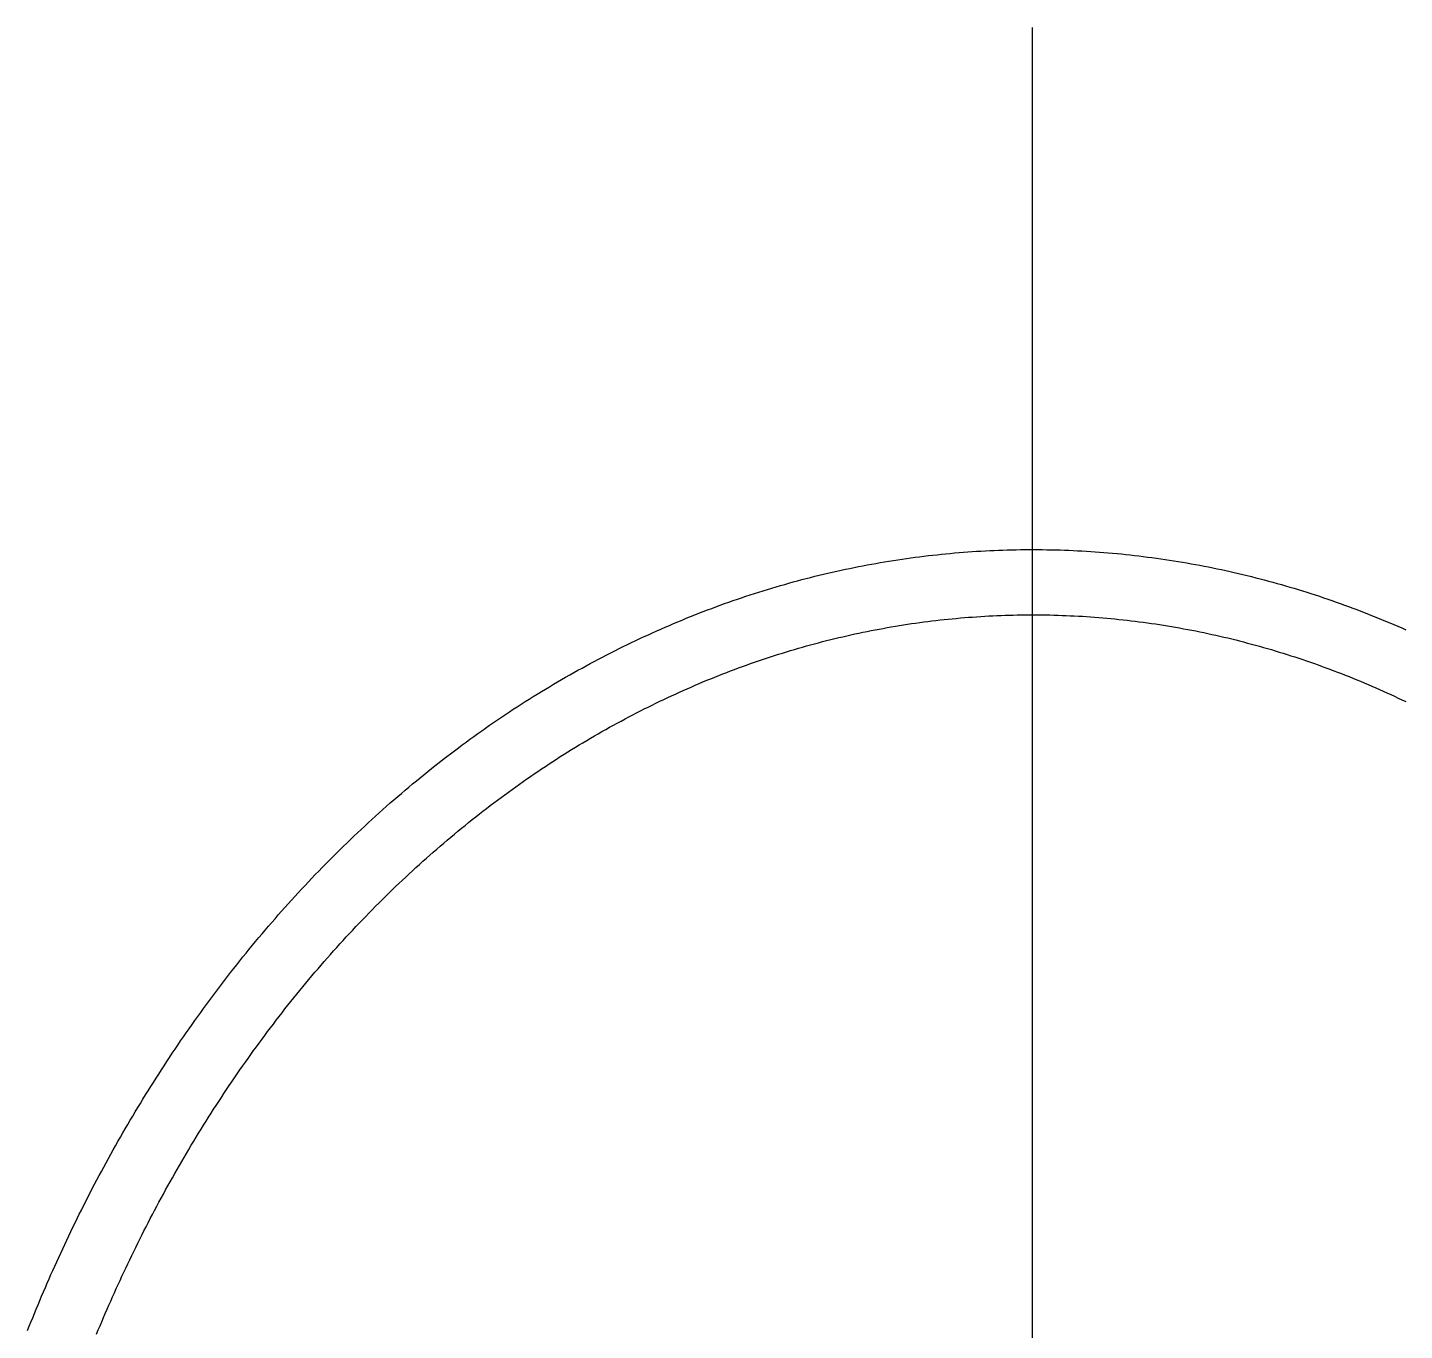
# Model space of a CAD drawing. Extents: x -19.7 to 11.1, y -32.4 to 38.9.
# Drawn here: x -8.5 to -3.23, y 32.83 to 37.82 of the extents above; entities that cross this region are included whole.
import ezdxf

# ---------------------------------------------------------------- set-up
doc = ezdxf.new("R2010")
doc.units = 0
doc.linetypes.add('CENTER', pattern=[50.8, 31.75, -6.35, 6.35, -6.35])
doc.layers.get('0').update_dxf_attribs({"linetype": 'CONTINUOUS'})
doc.layers.add('CENTER', color=1, linetype='CENTER')

msp = doc.modelspace()

# ---------------------------------------------------------------- linework, layer by layer
at = {"color": 7}
for points in [[(-8.49864, 32.8281, 0), (-8.49209, 32.8446, 0), (-8.48549, 32.861, 0), (-8.47882, 32.8775, 0), (-8.47209, 32.894, 0), (-8.46531, 32.9105, 0), (-8.45846, 32.9269, 0), (-8.45156, 32.9434, 0), (-8.44459, 32.9599, 0), (-8.43757, 32.9764, 0), (-8.43048, 32.9929, 0), (-8.42334, 33.0094, 0), (-8.41613, 33.026, 0), (-8.40887, 33.0425, 0), (-8.40154, 33.059, 0), (-8.39415, 33.0755, 0), (-8.3867, 33.092, 0), (-8.37919, 33.1085, 0), (-8.37162, 33.125, 0), (-8.36399, 33.1416, 0), (-8.35629, 33.1581, 0), (-8.34853, 33.1746, 0), (-8.34071, 33.1911, 0), (-8.33283, 33.2076, 0), (-8.32488, 33.2241, 0), (-8.31687, 33.2406, 0), (-8.3088, 33.2571, 0), (-8.30067, 33.2736, 0), (-8.29247, 33.2901, 0), (-8.28421, 33.3066, 0), (-8.27588, 33.3231, 0), (-8.26749, 33.3395, 0), (-8.25904, 33.356, 0), (-8.25052, 33.3724, 0), (-8.24193, 33.3889, 0), (-8.23329, 33.4053, 0), (-8.22457, 33.4217, 0), (-8.2158, 33.4382, 0), (-8.20695, 33.4546, 0), (-8.19805, 33.471, 0), (-8.18907, 33.4873, 0), (-8.18004, 33.5037, 0), (-8.17094, 33.52, 0), (-8.16177, 33.5364, 0), (-8.15255, 33.5527, 0), (-8.14326, 33.569, 0), (-8.1339, 33.5853, 0), (-8.12448, 33.6015, 0), (-8.115, 33.6178, 0), (-8.10545, 33.634, 0), (-8.09585, 33.6502, 0), (-8.08617, 33.6664, 0), (-8.07644, 33.6825, 0), (-8.06664, 33.6987, 0), (-8.05679, 33.7148, 0), (-8.04687, 33.7309, 0), (-8.03688, 33.747, 0), (-8.02684, 33.763, 0), (-8.01673, 33.779, 0), (-8.00656, 33.795, 0), (-7.99633, 33.811, 0), (-7.98604, 33.8269, 0), (-7.97569, 33.8429, 0), (-7.96528, 33.8587, 0), (-7.9548, 33.8746, 0), (-7.94427, 33.8904, 0), (-7.93367, 33.9062, 0), (-7.92302, 33.922, 0), (-7.9123, 33.9377, 0), (-7.90152, 33.9534, 0), (-7.89069, 33.9691, 0), (-7.87979, 33.9847, 0), (-7.86884, 34.0003, 0), (-7.85782, 34.0159, 0), (-7.84674, 34.0314, 0), (-7.83561, 34.0469, 0), (-7.82442, 34.0624, 0), (-7.81317, 34.0778, 0), (-7.80185, 34.0931, 0), (-7.79049, 34.1085, 0), (-7.77906, 34.1238, 0), (-7.76757, 34.1391, 0), (-7.75603, 34.1543, 0), (-7.74442, 34.1695, 0), (-7.73276, 34.1846, 0), (-7.72105, 34.1997, 0), (-7.70927, 34.2147, 0), (-7.69744, 34.2297, 0), (-7.68555, 34.2447, 0), (-7.6736, 34.2596, 0), (-7.66159, 34.2745, 0), (-7.64953, 34.2893, 0), (-7.63742, 34.3041, 0), (-7.62524, 34.3188, 0), (-7.61301, 34.3335, 0), (-7.60072, 34.3481, 0), (-7.58838, 34.3627, 0), (-7.57598, 34.3773, 0), (-7.56353, 34.3917, 0), (-7.55101, 34.4062, 0), (-7.53845, 34.4205, 0), (-7.52583, 34.4349, 0), (-7.51315, 34.4491, 0), (-7.50042, 34.4634, 0), (-7.48763, 34.4775, 0), (-7.47479, 34.4916, 0), (-7.4619, 34.5057, 0), (-7.44896, 34.5196, 0), (-7.43596, 34.5336, 0), (-7.42291, 34.5475, 0), (-7.40981, 34.5613, 0), (-7.39666, 34.575, 0), (-7.38346, 34.5887, 0), (-7.37021, 34.6023, 0), (-7.35692, 34.6159, 0), (-7.34357, 34.6294, 0), (-7.33017, 34.6429, 0), (-7.31673, 34.6563, 0), (-7.30324, 34.6696, 0), (-7.2897, 34.6828, 0), (-7.27611, 34.696, 0), (-7.26248, 34.7092, 0), (-7.2488, 34.7222, 0), (-7.23508, 34.7353, 0), (-7.22131, 34.7482, 0), (-7.2075, 34.7611, 0), (-7.19364, 34.7739, 0), (-7.17974, 34.7866, 0), (-7.1658, 34.7993, 0), (-7.15181, 34.8119, 0), (-7.13778, 34.8245, 0), (-7.12371, 34.8369, 0), (-7.10959, 34.8494, 0), (-7.09544, 34.8617, 0), (-7.08124, 34.874, 0), (-7.06701, 34.8862, 0), (-7.05273, 34.8983, 0), (-7.03841, 34.9104, 0), (-7.02406, 34.9224, 0), (-7.00967, 34.9343, 0), (-6.99523, 34.9461, 0), (-6.98076, 34.9579, 0), (-6.96625, 34.9696, 0), (-6.95171, 34.9813, 0), (-6.93713, 34.9928, 0), (-6.92251, 35.0043, 0), (-6.90786, 35.0157, 0), (-6.89317, 35.0271, 0), (-6.87844, 35.0383, 0), (-6.86368, 35.0495, 0), (-6.84889, 35.0607, 0), (-6.83406, 35.0717, 0), (-6.8192, 35.0827, 0), (-6.80431, 35.0936, 0), (-6.78938, 35.1044, 0), (-6.77443, 35.1151, 0), (-6.75944, 35.1258, 0), (-6.74442, 35.1364, 0), (-6.72937, 35.1469, 0), (-6.71428, 35.1573, 0), (-6.69917, 35.1676, 0), (-6.68403, 35.1779, 0), (-6.66886, 35.1881, 0), (-6.65366, 35.1982, 0), (-6.63843, 35.2082, 0), (-6.62318, 35.2182, 0), (-6.6079, 35.228, 0), (-6.59258, 35.2378, 0), (-6.57724, 35.2475, 0), (-6.56188, 35.2571, 0), (-6.54648, 35.2667, 0), (-6.53106, 35.2762, 0), (-6.51561, 35.2855, 0), (-6.50013, 35.2949, 0), (-6.48463, 35.3041, 0), (-6.4691, 35.3132, 0), (-6.45354, 35.3223, 0), (-6.43796, 35.3313, 0), (-6.42236, 35.3402, 0), (-6.40672, 35.349, 0), (-6.39107, 35.3578, 0), (-6.37539, 35.3665, 0), (-6.35968, 35.3751, 0), (-6.34395, 35.3836, 0), (-6.3282, 35.392, 0), (-6.31242, 35.4003, 0), (-6.29662, 35.4086, 0), (-6.2808, 35.4168, 0), (-6.26495, 35.4249, 0), (-6.24909, 35.4329, 0), (-6.2332, 35.4409, 0), (-6.21728, 35.4487, 0), (-6.20135, 35.4565, 0), (-6.1854, 35.4642, 0), (-6.16942, 35.4719, 0), (-6.15343, 35.4794, 0), (-6.13741, 35.4869, 0), (-6.12137, 35.4942, 0), (-6.10532, 35.5015, 0), (-6.08924, 35.5088, 0), (-6.07315, 35.5159, 0), (-6.05703, 35.5229, 0), (-6.0409, 35.5299, 0), (-6.02475, 35.5368, 0), (-6.00858, 35.5436, 0), (-5.99239, 35.5503, 0), (-5.97619, 35.557, 0), (-5.95997, 35.5636, 0), (-5.94373, 35.57, 0), (-5.92747, 35.5764, 0), (-5.9112, 35.5827, 0), (-5.89491, 35.589, 0), (-5.87861, 35.5951, 0), (-5.86229, 35.6012, 0), (-5.84595, 35.6072, 0), (-5.8296, 35.6131, 0), (-5.81324, 35.6189, 0), (-5.79686, 35.6247, 0), (-5.78046, 35.6303, 0), (-5.76406, 35.6359, 0), (-5.74764, 35.6414, 0), (-5.7312, 35.6468, 0), (-5.71475, 35.6521, 0), (-5.69829, 35.6573, 0), (-5.68182, 35.6625, 0), (-5.66533, 35.6676, 0), (-5.64884, 35.6726, 0), (-5.63233, 35.6775, 0), (-5.61581, 35.6823, 0), (-5.59928, 35.687, 0), (-5.58274, 35.6917, 0), (-5.56619, 35.6963, 0), (-5.54963, 35.7008, 0), (-5.53306, 35.7052, 0), (-5.51648, 35.7095, 0), (-5.49989, 35.7137, 0), (-5.48329, 35.7179, 0), (-5.46668, 35.722, 0), (-5.45006, 35.726, 0), (-5.43343, 35.7299, 0), (-5.4168, 35.7337, 0), (-5.40015, 35.7375, 0), (-5.3835, 35.7411, 0), (-5.36684, 35.7447, 0), (-5.35017, 35.7482, 0), (-5.3335, 35.7516, 0), (-5.31681, 35.7549, 0), (-5.30012, 35.7582, 0), (-5.28343, 35.7614, 0), (-5.26672, 35.7644, 0), (-5.25001, 35.7674, 0), (-5.2333, 35.7704, 0), (-5.21657, 35.7732, 0), (-5.19985, 35.7759, 0), (-5.18311, 35.7786, 0), (-5.16637, 35.7812, 0), (-5.14963, 35.7837, 0), (-5.13288, 35.7861, 0), (-5.11612, 35.7884, 0), (-5.09936, 35.7907, 0), (-5.0826, 35.7929, 0), (-5.06583, 35.795, 0), (-5.04905, 35.797, 0), (-5.03228, 35.7989, 0), (-5.0155, 35.8007, 0), (-4.99871, 35.8025, 0), (-4.98193, 35.8042, 0), (-4.96513, 35.8057, 0), (-4.94834, 35.8073, 0), (-4.93155, 35.8087, 0), (-4.91475, 35.81, 0), (-4.89795, 35.8113, 0), (-4.88114, 35.8125, 0), (-4.86434, 35.8136, 0), (-4.84753, 35.8146, 0), (-4.83072, 35.8155, 0), (-4.81392, 35.8163, 0), (-4.7971, 35.8171, 0), (-4.78029, 35.8178, 0), (-4.76348, 35.8184, 0), (-4.74667, 35.8189, 0), (-4.72986, 35.8193, 0), (-4.71305, 35.8197, 0), (-4.69623, 35.82, 0), (-4.67942, 35.8201, 0), (-4.66261, 35.8202, 0), (-4.64579, 35.8203, 0), (-4.62898, 35.8202, 0), (-4.61216, 35.8201, 0), (-4.59535, 35.8198, 0), (-4.57853, 35.8195, 0), (-4.56172, 35.8191, 0), (-4.54491, 35.8186, 0), (-4.52809, 35.8181, 0), (-4.51128, 35.8174, 0), (-4.49448, 35.8167, 0), (-4.47767, 35.8159, 0), (-4.46087, 35.815, 0), (-4.44407, 35.814, 0), (-4.42727, 35.813, 0), (-4.41048, 35.8118, 0), (-4.3937, 35.8106, 0), (-4.37691, 35.8093, 0), (-4.36014, 35.8079, 0), (-4.34336, 35.8064, 0), (-4.3266, 35.8049, 0), (-4.30984, 35.8033, 0), (-4.29308, 35.8015, 0), (-4.27634, 35.7997, 0), (-4.2596, 35.7979, 0), (-4.24286, 35.7959, 0), (-4.22614, 35.7939, 0), (-4.20942, 35.7917, 0), (-4.19272, 35.7895, 0), (-4.17602, 35.7873, 0), (-4.15933, 35.7849, 0), (-4.14265, 35.7824, 0), (-4.12598, 35.7799, 0), (-4.10932, 35.7773, 0), (-4.09267, 35.7746, 0), (-4.07604, 35.7719, 0), (-4.05941, 35.769, 0), (-4.0428, 35.7661, 0), (-4.0262, 35.7631, 0), (-4.00961, 35.76, 0), (-3.99303, 35.7568, 0), (-3.97647, 35.7535, 0), (-3.95992, 35.7502, 0), (-3.94339, 35.7468, 0), (-3.92687, 35.7433, 0), (-3.91037, 35.7397, 0), (-3.89388, 35.7361, 0), (-3.8774, 35.7324, 0), (-3.86094, 35.7285, 0), (-3.8445, 35.7247, 0), (-3.82808, 35.7207, 0), (-3.81167, 35.7166, 0), (-3.79528, 35.7125, 0), (-3.7789, 35.7083, 0), (-3.76255, 35.704, 0), (-3.74621, 35.6996, 0), (-3.72989, 35.6952, 0), (-3.7136, 35.6907, 0), (-3.69732, 35.6861, 0), (-3.68106, 35.6814, 0), (-3.66482, 35.6766, 0), (-3.64861, 35.6718, 0), (-3.63241, 35.6669, 0), (-3.61624, 35.6619, 0), (-3.6001, 35.6568, 0), (-3.58398, 35.6517, 0), (-3.56788, 35.6464, 0), (-3.5518, 35.6411, 0), (-3.53575, 35.6358, 0), (-3.51973, 35.6303, 0), (-3.50372, 35.6248, 0), (-3.48775, 35.6192, 0), (-3.4718, 35.6135, 0), (-3.45588, 35.6078, 0), (-3.43998, 35.602, 0), (-3.42411, 35.5961, 0), (-3.40827, 35.5901, 0), (-3.39246, 35.5841, 0), (-3.37667, 35.578, 0), (-3.36091, 35.5718, 0), (-3.34518, 35.5655, 0), (-3.32949, 35.5592, 0), (-3.31381, 35.5528, 0), (-3.29817, 35.5463, 0), (-3.28256, 35.5398, 0), (-3.26698, 35.5332, 0), (-3.25143, 35.5265, 0), (-3.23592, 35.5198, 0), (-3.22043, 35.5129, 0)], [(-8.23429, 32.8149, 0), (-8.22773, 32.8307, 0), (-8.22112, 32.8465, 0), (-8.21445, 32.8623, 0), (-8.20772, 32.8781, 0), (-8.20093, 32.8939, 0), (-8.19409, 32.9097, 0), (-8.18719, 32.9255, 0), (-8.18023, 32.9413, 0), (-8.17321, 32.9571, 0), (-8.16614, 32.973, 0), (-8.159, 32.9888, 0), (-8.15181, 33.0046, 0), (-8.14456, 33.0204, 0), (-8.13726, 33.0362, 0), (-8.12989, 33.052, 0), (-8.12246, 33.0678, 0), (-8.11498, 33.0836, 0), (-8.10743, 33.0994, 0), (-8.09983, 33.1152, 0), (-8.09217, 33.131, 0), (-8.08445, 33.1468, 0), (-8.07666, 33.1626, 0), (-8.06882, 33.1784, 0), (-8.06092, 33.1941, 0), (-8.05296, 33.2099, 0), (-8.04493, 33.2256, 0), (-8.03685, 33.2414, 0), (-8.0287, 33.2571, 0), (-8.0205, 33.2728, 0), (-8.01223, 33.2886, 0), (-8.0039, 33.3043, 0), (-7.99551, 33.3199, 0), (-7.98706, 33.3356, 0), (-7.97855, 33.3513, 0), (-7.96998, 33.3669, 0), (-7.96134, 33.3826, 0), (-7.95265, 33.3982, 0), (-7.9439, 33.4138, 0), (-7.93508, 33.4294, 0), (-7.92621, 33.4449, 0), (-7.91727, 33.4605, 0), (-7.90828, 33.476, 0), (-7.89923, 33.4915, 0), (-7.89011, 33.507, 0), (-7.88094, 33.5225, 0), (-7.87171, 33.5379, 0), (-7.86242, 33.5533, 0), (-7.85307, 33.5687, 0), (-7.84367, 33.5841, 0), (-7.8342, 33.5995, 0), (-7.82468, 33.6148, 0), (-7.8151, 33.6301, 0), (-7.80546, 33.6454, 0), (-7.79576, 33.6606, 0), (-7.78601, 33.6759, 0), (-7.7762, 33.6911, 0), (-7.76633, 33.7062, 0), (-7.7564, 33.7214, 0), (-7.74642, 33.7365, 0), (-7.73638, 33.7516, 0), (-7.72629, 33.7666, 0), (-7.71614, 33.7816, 0), (-7.70593, 33.7966, 0), (-7.69566, 33.8116, 0), (-7.68534, 33.8265, 0), (-7.67497, 33.8414, 0), (-7.66454, 33.8562, 0), (-7.65405, 33.871, 0), (-7.64351, 33.8858, 0), (-7.63291, 33.9006, 0), (-7.62226, 33.9153, 0), (-7.61156, 33.9299, 0), (-7.60079, 33.9446, 0), (-7.58998, 33.9592, 0), (-7.57911, 33.9737, 0), (-7.56819, 33.9882, 0), (-7.55721, 34.0027, 0), (-7.54618, 34.0171, 0), (-7.5351, 34.0315, 0), (-7.52396, 34.0459, 0), (-7.51277, 34.0602, 0), (-7.50152, 34.0744, 0), (-7.49023, 34.0887, 0), (-7.47888, 34.1028, 0), (-7.46747, 34.117, 0), (-7.45602, 34.131, 0), (-7.44451, 34.1451, 0), (-7.43295, 34.1591, 0), (-7.42134, 34.173, 0), (-7.40968, 34.1869, 0), (-7.39797, 34.2007, 0), (-7.3862, 34.2145, 0), (-7.37439, 34.2283, 0), (-7.36252, 34.2419, 0), (-7.3506, 34.2556, 0), (-7.33863, 34.2692, 0), (-7.32661, 34.2827, 0), (-7.31454, 34.2962, 0), (-7.30242, 34.3096, 0), (-7.29025, 34.323, 0), (-7.27803, 34.3363, 0), (-7.26577, 34.3495, 0), (-7.25346, 34.3627, 0), (-7.2411, 34.3759, 0), (-7.22869, 34.3889, 0), (-7.21624, 34.402, 0), (-7.20375, 34.4149, 0), (-7.19121, 34.4278, 0), (-7.17862, 34.4407, 0), (-7.16599, 34.4535, 0), (-7.15332, 34.4662, 0), (-7.1406, 34.4788, 0), (-7.12784, 34.4914, 0), (-7.11503, 34.504, 0), (-7.10219, 34.5165, 0), (-7.0893, 34.5289, 0), (-7.07637, 34.5412, 0), (-7.0634, 34.5535, 0), (-7.05039, 34.5658, 0), (-7.03734, 34.5779, 0), (-7.02425, 34.59, 0), (-7.01112, 34.6021, 0), (-6.99796, 34.614, 0), (-6.98475, 34.6259, 0), (-6.97151, 34.6378, 0), (-6.95822, 34.6496, 0), (-6.9449, 34.6613, 0), (-6.93155, 34.6729, 0), (-6.91815, 34.6845, 0), (-6.90473, 34.696, 0), (-6.89126, 34.7075, 0), (-6.87776, 34.7188, 0), (-6.86423, 34.7301, 0), (-6.85066, 34.7414, 0), (-6.83705, 34.7526, 0), (-6.82342, 34.7637, 0), (-6.80975, 34.7747, 0), (-6.79605, 34.7857, 0), (-6.78231, 34.7965, 0), (-6.76854, 34.8074, 0), (-6.75475, 34.8181, 0), (-6.74092, 34.8288, 0), (-6.72706, 34.8394, 0), (-6.71317, 34.8499, 0), (-6.69925, 34.8604, 0), (-6.6853, 34.8708, 0), (-6.67132, 34.8811, 0), (-6.65731, 34.8914, 0), (-6.64328, 34.9015, 0), (-6.62921, 34.9116, 0), (-6.61512, 34.9216, 0), (-6.601, 34.9316, 0), (-6.58686, 34.9415, 0), (-6.57269, 34.9513, 0), (-6.55849, 34.961, 0), (-6.54427, 34.9706, 0), (-6.53002, 34.9802, 0), (-6.51575, 34.9897, 0), (-6.50146, 34.9991, 0), (-6.48714, 35.0084, 0), (-6.4728, 35.0177, 0), (-6.45843, 35.0269, 0), (-6.44404, 35.036, 0), (-6.42963, 35.045, 0), (-6.41519, 35.0539, 0), (-6.40073, 35.0628, 0), (-6.38624, 35.0716, 0), (-6.37174, 35.0804, 0), (-6.35721, 35.089, 0), (-6.34266, 35.0976, 0), (-6.32808, 35.1061, 0), (-6.31349, 35.1145, 0), (-6.29887, 35.1228, 0), (-6.28423, 35.1311, 0), (-6.26957, 35.1393, 0), (-6.25489, 35.1474, 0), (-6.24019, 35.1555, 0), (-6.22547, 35.1634, 0), (-6.21073, 35.1713, 0), (-6.19597, 35.1791, 0), (-6.18119, 35.1869, 0), (-6.1664, 35.1945, 0), (-6.15158, 35.2021, 0), (-6.13674, 35.2096, 0), (-6.12189, 35.217, 0), (-6.10702, 35.2244, 0), (-6.09213, 35.2317, 0), (-6.07722, 35.2389, 0), (-6.06229, 35.246, 0), (-6.04735, 35.253, 0), (-6.03239, 35.26, 0), (-6.01741, 35.2669, 0), (-6.00242, 35.2737, 0), (-5.98741, 35.2804, 0), (-5.97239, 35.2871, 0), (-5.95735, 35.2937, 0), (-5.94229, 35.3002, 0), (-5.92722, 35.3066, 0), (-5.91214, 35.313, 0), (-5.89704, 35.3193, 0), (-5.88192, 35.3254, 0), (-5.8668, 35.3316, 0), (-5.85165, 35.3376, 0), (-5.8365, 35.3436, 0), (-5.82133, 35.3495, 0), (-5.80615, 35.3553, 0), (-5.79095, 35.361, 0), (-5.77574, 35.3667, 0), (-5.76052, 35.3722, 0), (-5.74529, 35.3777, 0), (-5.73005, 35.3832, 0), (-5.71479, 35.3885, 0), (-5.69953, 35.3938, 0), (-5.68425, 35.399, 0), (-5.66896, 35.4041, 0), (-5.65366, 35.4091, 0), (-5.63835, 35.4141, 0), (-5.62303, 35.4189, 0), (-5.60771, 35.4237, 0), (-5.59237, 35.4285, 0), (-5.57702, 35.4331, 0), (-5.56166, 35.4377, 0), (-5.5463, 35.4422, 0), (-5.53093, 35.4466, 0), (-5.51555, 35.4509, 0), (-5.50016, 35.4552, 0), (-5.48476, 35.4593, 0), (-5.46936, 35.4634, 0), (-5.45394, 35.4675, 0), (-5.43852, 35.4714, 0), (-5.4231, 35.4753, 0), (-5.40766, 35.4791, 0), (-5.39222, 35.4828, 0), (-5.37678, 35.4864, 0), (-5.36132, 35.49, 0), (-5.34586, 35.4934, 0), (-5.33039, 35.4968, 0), (-5.31492, 35.5002, 0), (-5.29944, 35.5034, 0), (-5.28396, 35.5066, 0), (-5.26847, 35.5097, 0), (-5.25297, 35.5127, 0), (-5.23747, 35.5156, 0), (-5.22197, 35.5185, 0), (-5.20646, 35.5213, 0), (-5.19094, 35.524, 0), (-5.17542, 35.5266, 0), (-5.1599, 35.5292, 0), (-5.14437, 35.5316, 0), (-5.12883, 35.534, 0), (-5.1133, 35.5364, 0), (-5.09775, 35.5386, 0), (-5.08221, 35.5408, 0), (-5.06666, 35.5429, 0), (-5.05111, 35.5449, 0), (-5.03555, 35.5468, 0), (-5.02, 35.5487, 0), (-5.00444, 35.5505, 0), (-4.98887, 35.5522, 0), (-4.97331, 35.5538, 0), (-4.95774, 35.5553, 0), (-4.94217, 35.5568, 0), (-4.92659, 35.5582, 0), (-4.91102, 35.5595, 0), (-4.89544, 35.5608, 0), (-4.87986, 35.5619, 0), (-4.86428, 35.563, 0), (-4.8487, 35.5641, 0), (-4.83312, 35.565, 0), (-4.81754, 35.5659, 0), (-4.80195, 35.5666, 0), (-4.78637, 35.5673, 0), (-4.77078, 35.568, 0), (-4.7552, 35.5685, 0), (-4.73961, 35.569, 0), (-4.72403, 35.5694, 0), (-4.70844, 35.5697, 0), (-4.69286, 35.57, 0), (-4.67727, 35.5702, 0), (-4.66169, 35.5702, 0), (-4.6461, 35.5703, 0), (-4.63051, 35.5702, 0), (-4.61493, 35.5701, 0), (-4.59934, 35.5699, 0), (-4.58375, 35.5696, 0), (-4.56816, 35.5692, 0), (-4.55258, 35.5688, 0), (-4.53699, 35.5682, 0), (-4.52141, 35.5676, 0), (-4.50583, 35.567, 0), (-4.49024, 35.5662, 0), (-4.47467, 35.5654, 0), (-4.45909, 35.5645, 0), (-4.44352, 35.5635, 0), (-4.42795, 35.5624, 0), (-4.41238, 35.5613, 0), (-4.39682, 35.5601, 0), (-4.38127, 35.5588, 0), (-4.36571, 35.5575, 0), (-4.35016, 35.556, 0), (-4.33462, 35.5545, 0), (-4.31908, 35.5529, 0), (-4.30355, 35.5512, 0), (-4.28802, 35.5495, 0), (-4.2725, 35.5477, 0), (-4.25699, 35.5458, 0), (-4.24148, 35.5438, 0), (-4.22599, 35.5418, 0), (-4.21049, 35.5397, 0), (-4.19501, 35.5375, 0), (-4.17954, 35.5352, 0), (-4.16407, 35.5329, 0), (-4.14861, 35.5304, 0), (-4.13316, 35.5279, 0), (-4.11772, 35.5254, 0), (-4.10229, 35.5227, 0), (-4.08687, 35.52, 0), (-4.07146, 35.5172, 0), (-4.05606, 35.5143, 0), (-4.04067, 35.5114, 0), (-4.0253, 35.5084, 0), (-4.00993, 35.5053, 0), (-3.99458, 35.5021, 0), (-3.97924, 35.4989, 0), (-3.96391, 35.4955, 0), (-3.94859, 35.4922, 0), (-3.93329, 35.4887, 0), (-3.918, 35.4851, 0), (-3.90272, 35.4815, 0), (-3.88746, 35.4778, 0), (-3.87221, 35.4741, 0), (-3.85698, 35.4702, 0), (-3.84176, 35.4663, 0), (-3.82656, 35.4623, 0), (-3.81137, 35.4583, 0), (-3.7962, 35.4542, 0), (-3.78105, 35.4499, 0), (-3.76591, 35.4457, 0), (-3.75079, 35.4413, 0), (-3.73569, 35.4369, 0), (-3.7206, 35.4324, 0), (-3.70554, 35.4278, 0), (-3.69049, 35.4232, 0), (-3.67547, 35.4184, 0), (-3.66046, 35.4137, 0), (-3.64548, 35.4088, 0), (-3.63051, 35.4039, 0), (-3.61557, 35.3989, 0), (-3.60065, 35.3938, 0), (-3.58574, 35.3886, 0), (-3.57087, 35.3834, 0), (-3.55601, 35.3781, 0), (-3.54118, 35.3728, 0), (-3.52637, 35.3674, 0), (-3.51158, 35.3619, 0), (-3.49682, 35.3563, 0), (-3.48208, 35.3507, 0), (-3.46736, 35.345, 0), (-3.45267, 35.3392, 0), (-3.438, 35.3334, 0), (-3.42336, 35.3275, 0), (-3.40875, 35.3215, 0), (-3.39416, 35.3155, 0), (-3.37959, 35.3094, 0), (-3.36506, 35.3032, 0), (-3.35055, 35.297, 0), (-3.33607, 35.2907, 0), (-3.32161, 35.2844, 0), (-3.30718, 35.2779, 0), (-3.29278, 35.2714, 0), (-3.27841, 35.2649, 0), (-3.26407, 35.2583, 0), (-3.24976, 35.2516, 0), (-3.23548, 35.2448, 0), (-3.22122, 35.238, 0)]]:
    msp.add_polyline3d(points, dxfattribs=at)
at = {"layer": 'CENTER', "color": 1, "linetype": 'CENTER'}
msp.add_line((-4.65, 23.020444), (-4.65, 37.820191), dxfattribs=at)

doc.saveas('drawing.dxf')
